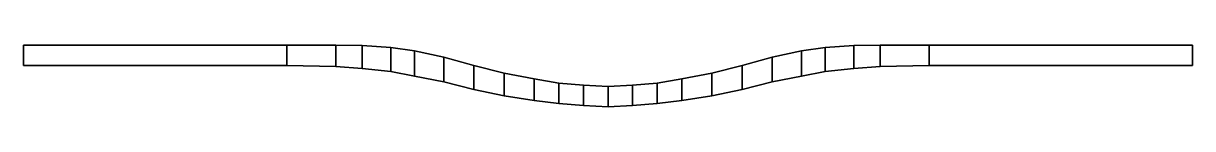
# Model space of a CAD drawing. Extents: x -290 to 290, y -30 to 0.
import ezdxf

# ---------------------------------------------------------------- set-up
doc = ezdxf.new("R2010")
doc.units = 0
doc.layers.add('METAL', color=194, linetype='CONTINUOUS')

msp = doc.modelspace()

# ---------------------------------------------------------------- meshes
at = {"layer": 'METAL'}
mesh = msp.add_polyface(dxfattribs=at)
corners = [(290.02, 0, 4.25), (290.02, 0, 4.25), (290.02, 0, 4.25), (290.02, 0, -4), (290.02, 0, -4), (290.02, 0, -4), (290.02, -9.98, 4.25), (290.02, -9.98, 4.25), (290.02, -9.98, 4.25), (290.02, -9.98, -4), (290.02, -9.98, -4), (290.02, -9.98, -4), (159.31, 0, 4.25), (159.31, 0, 4.25), (159.31, 0, -4), (159.31, 0, -4), (159.31, -9.98, 4.25), (159.31, -9.98, 4.25), (159.31, -9.98, -4), (159.31, -9.98, -4), (135.02, -0.01, -4), (135.02, -0.01, -4), (135.02, -10.58, 4.25), (135.02, -10.58, 4.25), (135.02, -0.01, 4.25), (135.02, -0.01, 4.25), (135.02, -10.58, -4), (135.02, -10.58, -4), (121.93, -0.14, -4), (121.93, -0.14, -4), (121.93, -11.47, 4.25), (121.93, -11.47, 4.25), (121.93, -0.14, 4.25), (121.93, -0.14, 4.25), (121.93, -11.47, -4), (121.93, -11.47, -4), (107.79, -1.09, -4), (107.79, -1.09, -4), (107.79, -13.04, 4.25), (107.79, -13.04, 4.25), (107.79, -1.09, 4.25), (107.79, -1.09, 4.25), (107.79, -13.04, -4), (107.79, -13.04, -4), (95.97, -2.7, -4), (95.97, -2.7, -4), (95.97, -15.31, 4.25), (95.97, -15.31, 4.25), (95.97, -2.7, 4.25), (95.97, -2.7, 4.25), (95.97, -15.31, -4), (95.97, -15.31, -4), (81.38, -5.83, -4), (81.38, -5.83, -4), (81.38, -18.13, 4.25), (81.38, -18.13, 4.25), (81.38, -5.83, 4.25), (81.38, -5.83, 4.25), (81.38, -18.13, -4), (81.38, -18.13, -4), (66.51, -10.03, -4), (66.51, -10.03, -4), (66.51, -21.99, 4.25), (66.51, -21.99, 4.25), (66.51, -10.03, 4.25), (66.51, -10.03, 4.25), (66.51, -21.99, -4), (66.51, -21.99, -4), (51.47, -13.84, -4), (51.47, -13.84, -4), (51.47, -25.04, 4.25), (51.47, -25.04, 4.25), (51.47, -13.84, 4.25), (51.47, -13.84, 4.25), (51.47, -25.04, -4), (51.47, -25.04, -4), (36.61, -16.59, -4), (36.61, -16.59, -4), (36.61, -27.45, 4.25), (36.61, -27.45, 4.25), (36.61, -16.59, 4.25), (36.61, -16.59, 4.25), (36.61, -27.45, -4), (36.61, -27.45, -4), (24.47, -18.71, -4), (24.47, -18.71, -4), (24.47, -28.89, 4.25), (24.47, -28.89, 4.25), (24.47, -18.71, 4.25), (24.47, -18.71, 4.25), (24.47, -28.89, -4), (24.47, -28.89, -4), (12.15, -19.81, -4), (12.15, -19.81, -4), (12.15, -19.81, 4.25), (12.15, -19.81, 4.25), (12.15, -29.94, 4.25), (12.15, -29.94, 4.25), (12.15, -29.94, -4), (12.15, -29.94, -4), (0.01, -20.47, 4.25), (0.01, -20.47, 4.25), (0.01, -20.47, -4), (0.01, -20.47, -4), (0.01, -30.45, 4.25), (0.01, -30.45, 4.25), (0.01, -30.45, -4), (0.01, -30.45, -4), (-12.14, -19.81, 4.25), (-12.14, -19.81, 4.25), (-12.14, -29.94, 4.25), (-12.14, -29.94, 4.25), (-12.14, -29.94, -4), (-12.14, -29.94, -4), (-12.14, -19.81, -4), (-12.14, -19.81, -4), (-24.45, -18.71, 4.25), (-24.45, -18.71, 4.25), (-24.45, -28.89, -4), (-24.45, -28.89, -4), (-24.45, -18.71, -4), (-24.45, -18.71, -4), (-24.45, -28.89, 4.25), (-24.45, -28.89, 4.25), (-36.6, -16.59, 4.25), (-36.6, -16.59, 4.25), (-36.6, -27.45, -4), (-36.6, -27.45, -4), (-36.6, -16.59, -4), (-36.6, -16.59, -4), (-36.6, -27.45, 4.25), (-36.6, -27.45, 4.25), (-51.46, -13.84, 4.25), (-51.46, -13.84, 4.25), (-51.46, -25.04, -4), (-51.46, -25.04, -4), (-51.46, -13.84, -4), (-51.46, -13.84, -4), (-51.46, -25.04, 4.25), (-51.46, -25.04, 4.25), (-66.5, -10.03, 4.25), (-66.5, -10.03, 4.25), (-66.5, -21.99, -4), (-66.5, -21.99, -4), (-66.5, -10.03, -4), (-66.5, -10.03, -4), (-66.5, -21.99, 4.25), (-66.5, -21.99, 4.25), (-81.36, -5.83, 4.25), (-81.36, -5.83, 4.25), (-81.36, -18.13, -4), (-81.36, -18.13, -4), (-81.36, -5.83, -4), (-81.36, -5.83, -4), (-81.36, -18.13, 4.25), (-81.36, -18.13, 4.25), (-95.95, -2.7, 4.25), (-95.95, -2.7, 4.25), (-95.95, -15.31, -4), (-95.95, -15.31, -4), (-95.95, -2.7, -4), (-95.95, -2.7, -4), (-95.95, -15.31, 4.25), (-95.95, -15.31, 4.25), (-107.77, -1.09, 4.25), (-107.77, -1.09, 4.25), (-107.77, -13.04, -4), (-107.77, -13.04, -4), (-107.77, -1.09, -4), (-107.77, -1.09, -4), (-107.77, -13.04, 4.25), (-107.77, -13.04, 4.25), (-121.91, -0.14, 4.25), (-121.91, -0.14, 4.25), (-121.91, -11.47, -4), (-121.91, -11.47, -4), (-121.91, -0.14, -4), (-121.91, -0.14, -4), (-121.91, -11.47, 4.25), (-121.91, -11.47, 4.25), (-135.01, -0.01, 4.25), (-135.01, -0.01, 4.25), (-135.01, -10.58, -4), (-135.01, -10.58, -4), (-135.01, -0.01, -4), (-135.01, -0.01, -4), (-135.01, -10.58, 4.25), (-135.01, -10.58, 4.25), (-159.3, 0, 4.25), (-159.3, 0, 4.25), (-159.3, 0, -4), (-159.3, 0, -4), (-159.3, -9.98, 4.25), (-159.3, -9.98, 4.25), (-159.3, -9.98, -4), (-159.3, -9.98, -4), (-290, 0, 4.25), (-290, 0, 4.25), (-290, 0, 4.25), (-290, 0, -4), (-290, 0, -4), (-290, 0, -4), (-290, -9.98, 4.25), (-290, -9.98, 4.25), (-290, -9.98, 4.25), (-290, -9.98, -4), (-290, -9.98, -4), (-290, -9.98, -4)]
mesh.append_faces([[corners[k] for k in face] for face in [(138, 130, 125, 133), (129, 126, 134, 137), (127, 131, 139, 135), (198, 201, 207, 204), (197, 202, 192, 189), (165, 173, 178, 170), (133, 141, 146, 138), (205, 200, 191, 194), (174, 177, 169, 166), (142, 145, 137, 134), (203, 206, 195, 193), (179, 175, 167, 171), (147, 143, 135, 139), (199, 196, 188, 190), (176, 172, 164, 168), (144, 140, 132, 136), (114, 108, 100, 102), (149, 157, 162, 154), (158, 161, 153, 150), (163, 159, 151, 155), (160, 156, 148, 152), (122, 110, 109, 117), (115, 112, 118, 121), (113, 111, 123, 119), (128, 124, 116, 120), (181, 189, 192, 186), (194, 191, 185, 182), (193, 195, 183, 187), (190, 188, 180, 184), (157, 165, 170, 162), (166, 169, 161, 158), (171, 167, 159, 163), (168, 164, 156, 160), (141, 149, 154, 146), (150, 153, 145, 142), (155, 151, 143, 147), (152, 148, 140, 144), (130, 122, 117, 125), (121, 118, 126, 129), (119, 123, 131, 127), (136, 132, 124, 128), (120, 116, 108, 114), (110, 104, 101, 109), (103, 106, 112, 115), (107, 105, 111, 113), (173, 181, 186, 178), (182, 185, 177, 174), (187, 183, 175, 179), (184, 180, 172, 176), (71, 72, 80, 79), (76, 68, 75, 83), (82, 74, 70, 78), (0, 6, 9, 3), (2, 12, 17, 7), (40, 39, 31, 32), (72, 71, 63, 64), (10, 19, 14, 5), (35, 43, 36, 28), (67, 75, 68, 60), (8, 16, 18, 11), (30, 38, 42, 34), (62, 70, 74, 66), (4, 15, 13, 1), (29, 37, 41, 33), (61, 69, 73, 65), (93, 102, 100, 95), (56, 55, 47, 48), (51, 59, 52, 44), (46, 54, 58, 50), (45, 53, 57, 49), (87, 88, 94, 97), (92, 84, 91, 99), (98, 90, 86, 96), (77, 85, 89, 81), (24, 23, 17, 12), (19, 27, 20, 14), (16, 22, 26, 18), (15, 21, 25, 13), (48, 47, 39, 40), (43, 51, 44, 36), (38, 46, 50, 42), (37, 45, 49, 41), (64, 63, 55, 56), (59, 67, 60, 52), (54, 62, 66, 58), (53, 61, 65, 57), (79, 80, 88, 87), (84, 76, 83, 91), (90, 82, 78, 86), (69, 77, 81, 73), (85, 93, 95, 89), (97, 94, 101, 104), (103, 92, 99, 106), (107, 98, 96, 105), (32, 31, 23, 24), (27, 35, 28, 20), (22, 30, 34, 26), (21, 29, 33, 25)]])

doc.saveas('drawing.dxf')
